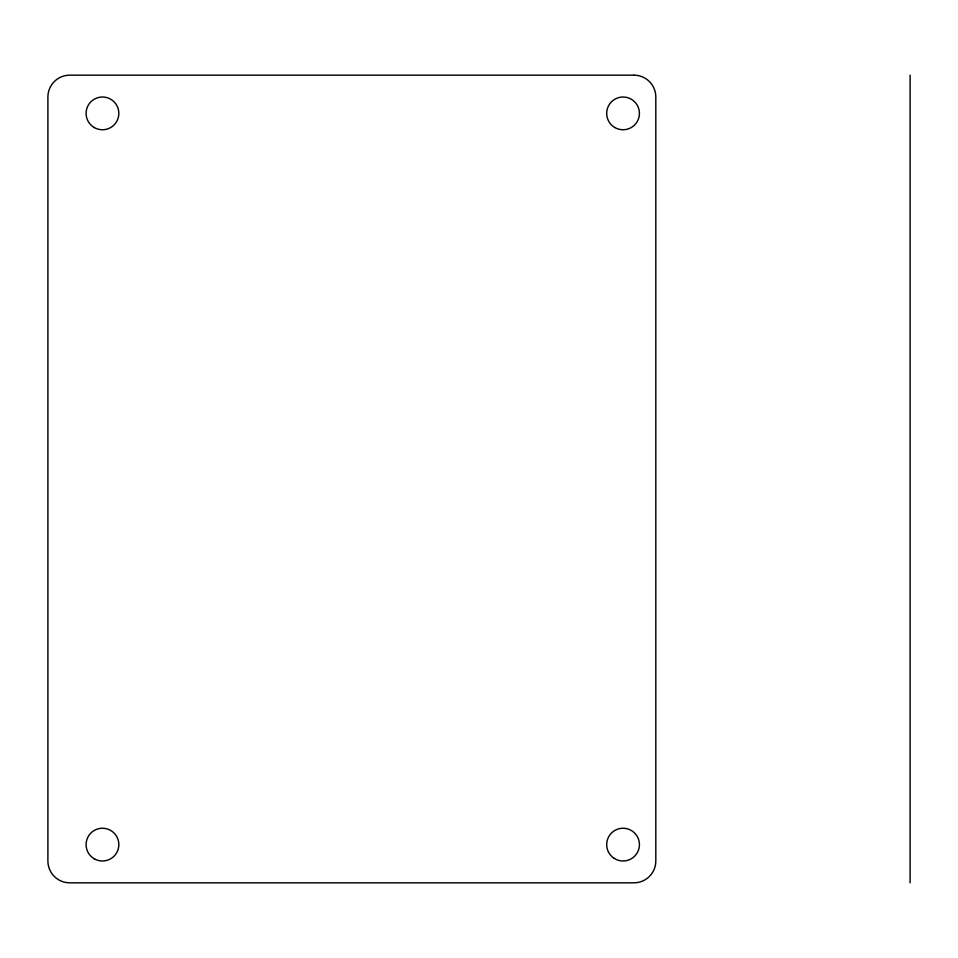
<?xml version="1.0" encoding="UTF-8"?>
<svg xmlns="http://www.w3.org/2000/svg" width="958" height="958" viewBox="0 0 958 958"><rect width="100%" height="100%" fill="white"/><g stroke="black" fill="none" stroke-linecap="round" stroke-linejoin="round"><path stroke-width="1.44" d="M910.1 75.179L910.1 882.821M633.98 75.179L69.73 75.179A21.83 21.83 0 0 0 47.9 97.009L47.9 860.991A21.83 21.83 0 0 0 69.73 882.821L633.98 882.821A21.83 21.83 0 0 0 655.811 860.991L655.811 97.009A21.83 21.83 0 0 0 633.98 75.179M94.279 127.558A16.37 16.37 0 0 0 118.84 113.379A16.37 16.37 0 0 0 94.279 99.201A16.37 16.37 0 0 0 94.279 127.558M614.88 127.558A16.37 16.37 0 0 0 639.429 113.379A16.37 16.37 0 0 0 614.88 99.201A16.37 16.37 0 0 0 614.88 127.558M94.279 858.799A16.37 16.37 0 0 0 118.84 844.621A16.37 16.37 0 0 0 94.279 830.442A16.37 16.37 0 0 0 94.279 858.799M613.886 858.176A16.37 16.37 0 0 0 639.393 845.782A16.37 16.37 0 0 0 615.91 829.891A16.37 16.37 0 0 0 613.886 858.176"/></g></svg>
